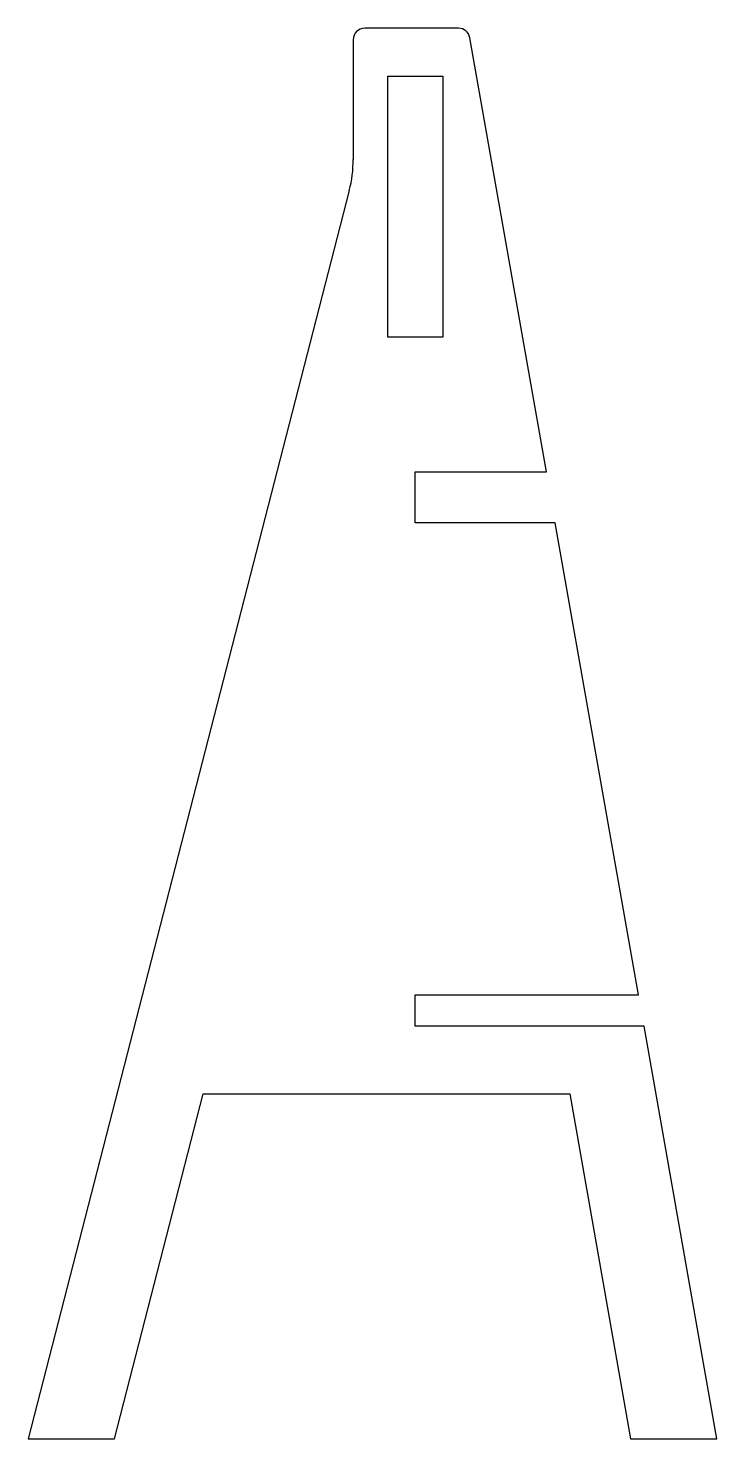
# Model space of a CAD drawing. Header units: millimetres. Extents: x -59 to 61, y -245 to 0.
import ezdxf

# ---------------------------------------------------------------- set-up
doc = ezdxf.new("R2010")
doc.units = ezdxf.units.MM

msp = doc.modelspace()

# ---------------------------------------------------------------- linework, layer by layer
msp.add_lwpolyline([(-2.68, -28.21), (-58.56, -245.39), (-43.56, -245.39), (-28.13, -185.39), (35.69, -185.39), (46.27, -245.39), (61.27, -245.39), (48.62, -173.64), (8.8, -173.64), (8.8, -168.14), (47.65, -168.14), (33.17, -86.05), (8.8, -86.05), (8.8, -77.17), (31.61, -77.17), (18.29, -1.65, 0.36397), (16.32, 0), (0, 0, 0.414214), (-2, -2), (-2, -22.82)], format="xyb")
msp.add_lwpolyline([(4, -8.34), (13.6, -8.34), (13.6, -53.77), (4, -53.77)], close=True)
msp.add_ellipse((-22, -22.82), major_axis=(0, -20.83), ratio=0.960254, start_param=1.308997, end_param=1.570796)

doc.saveas('drawing.dxf')
